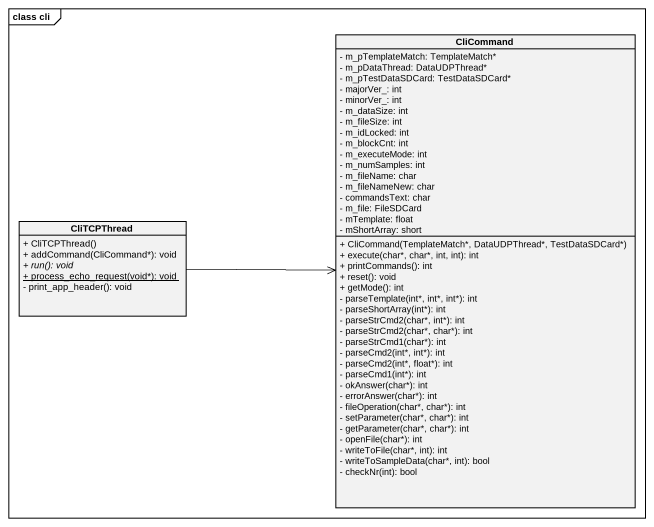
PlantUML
@startuml
mainframe class cli
hide circle
hide empty members
skinparam classAttributeIconSize 0
class CliCommand {
  - m_pTemplateMatch: TemplateMatch*
  - m_pDataThread: DataUDPThread*
  - m_pTestDataSDCard: TestDataSDCard*
  - majorVer_: int
  - minorVer_: int
  - m_dataSize: int
  - m_fileSize: int
  - m_idLocked: int
  - m_blockCnt: int
  - m_executeMode: int
  - m_numSamples: int
  - m_fileName: char
  - m_fileNameNew: char
  - commandsText: char
  - m_file: FileSDCard
  - mTemplate: float
  - mShortArray: short
  + CliCommand(TemplateMatch*, DataUDPThread*, TestDataSDCard*)
  + execute(char*, char*, int, int): int
  + printCommands(): int
  + reset(): void
  + getMode(): int
  - parseTemplate(int*, int*, int*): int
  - parseShortArray(int*): int
  - parseStrCmd2(char*, int*): int
  - parseStrCmd2(char*, char*): int
  - parseStrCmd1(char*): int
  - parseCmd2(int*, int*): int
  - parseCmd2(int*, float*): int
  - parseCmd1(int*): int
  - okAnswer(char*): int
  - errorAnswer(char*): int
  - fileOperation(char*, char*): int
  - setParameter(char*, char*): int
  - getParameter(char*, char*): int
  - openFile(char*): int
  - writeToFile(char*, int): int
  - writeToSampleData(char*, int): bool
  - checkNr(int): bool
}
class CliTCPThread {
  + CliTCPThread()
  + addCommand(CliCommand*): void
  {abstract} + run(): void
  {static} + process_echo_request(void*): void
  - print_app_header(): void
}
CliTCPThread -right-> CliCommand
@enduml
